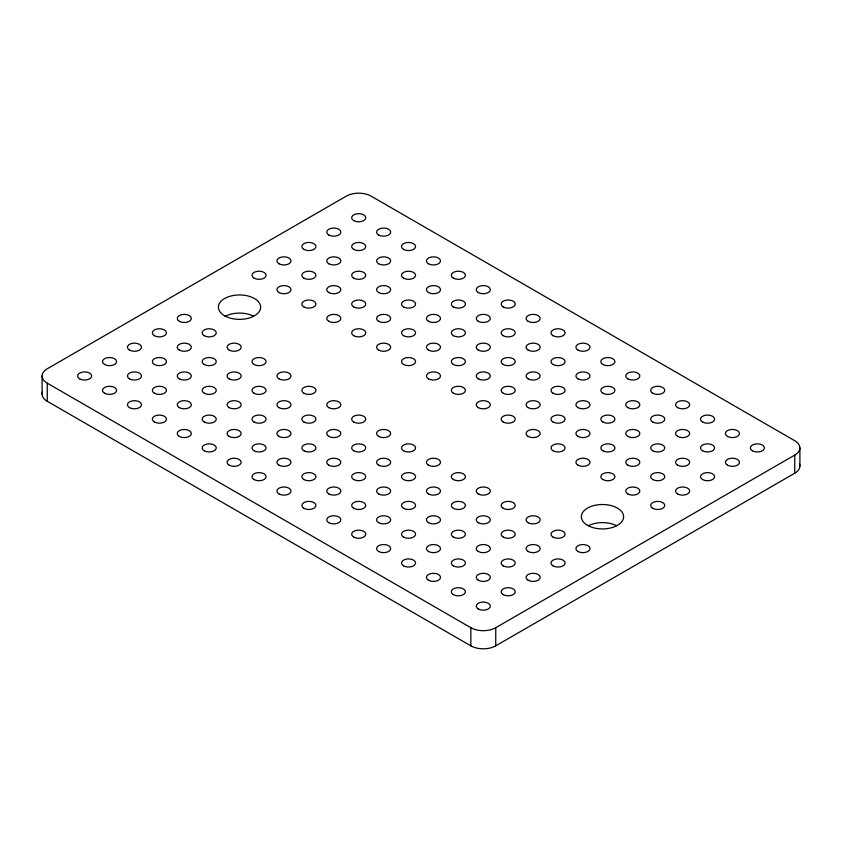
<?xml version="1.0" encoding="UTF-8"?>
<svg xmlns="http://www.w3.org/2000/svg" width="842" height="842" viewBox="0 0 842 842"><rect width="100%" height="100%" fill="white"/><g stroke="black" fill="none" stroke-linecap="round" stroke-linejoin="round"><path stroke-width="1.26" d="M47.257 383.173L470.836 627.711A17.619 10.167 0 0 0 495.749 627.711L794.743 455.09A17.619 10.167 0 0 0 794.743 440.713L371.164 196.165A17.619 10.167 0 0 0 346.251 196.165L47.257 368.785A17.619 10.167 0 0 0 47.257 383.173L47.257 401.287L470.836 645.835A17.619 10.167 0 0 0 495.749 645.835L794.743 473.215A17.619 10.167 0 0 0 799.563 464.037M799.9 447.902L799.9 466.026M794.743 455.09L794.743 473.215M495.749 627.711L495.749 645.835M470.836 627.711L470.836 645.835M42.1 375.974L42.1 394.098M47.257 401.287A17.619 10.167 0 0 1 42.437 392.119M225.551 316.129A21.145 12.209 0 0 1 253.495 316.129M588.505 525.671A21.145 12.209 0 0 1 616.449 525.671M224.572 315.792A21.145 12.209 0 0 0 259.946 310.319A21.145 12.209 0 0 0 234.055 295.374A21.145 12.209 0 0 0 224.572 315.792M587.527 525.345A21.145 12.209 0 0 0 622.901 519.872A21.145 12.209 0 0 0 596.999 504.926A21.145 12.209 0 0 0 587.527 525.345M79.653 378.847A7.052 4.073 0 0 0 91.441 377.027A7.052 4.073 0 0 0 82.811 372.048A7.052 4.073 0 0 0 79.653 378.847M104.566 364.47A7.052 4.073 0 0 0 116.354 362.639A7.052 4.073 0 0 0 107.723 357.661A7.052 4.073 0 0 0 104.566 364.47M129.479 350.083A7.052 4.073 0 0 0 141.277 348.262A7.052 4.073 0 0 0 132.647 343.273A7.052 4.073 0 0 0 129.479 350.083M154.402 335.695A7.052 4.073 0 0 0 166.19 333.874A7.052 4.073 0 0 0 157.559 328.885A7.052 4.073 0 0 0 154.402 335.695M179.314 321.307A7.052 4.073 0 0 0 191.102 319.486A7.052 4.073 0 0 0 182.472 314.508A7.052 4.073 0 0 0 179.314 321.307M104.566 393.235A7.052 4.073 0 0 0 116.354 391.414A7.052 4.073 0 0 0 107.723 386.425A7.052 4.073 0 0 0 104.566 393.235M129.479 378.847A7.052 4.073 0 0 0 141.277 377.027A7.052 4.073 0 0 0 132.647 372.048A7.052 4.073 0 0 0 129.479 378.847M154.402 364.47A7.052 4.073 0 0 0 166.19 362.639A7.052 4.073 0 0 0 157.559 357.661A7.052 4.073 0 0 0 154.402 364.47M179.314 350.083A7.052 4.073 0 0 0 191.102 348.262A7.052 4.073 0 0 0 182.472 343.273A7.052 4.073 0 0 0 179.314 350.083M204.227 335.695A7.052 4.073 0 0 0 216.026 333.874A7.052 4.073 0 0 0 207.395 328.885A7.052 4.073 0 0 0 204.227 335.695M129.479 407.623A7.052 4.073 0 0 0 141.277 405.802A7.052 4.073 0 0 0 132.647 400.813A7.052 4.073 0 0 0 129.479 407.623M154.402 393.235A7.052 4.073 0 0 0 166.19 391.414A7.052 4.073 0 0 0 157.559 386.425A7.052 4.073 0 0 0 154.402 393.235M179.314 378.847A7.052 4.073 0 0 0 191.102 377.027A7.052 4.073 0 0 0 182.472 372.048A7.052 4.073 0 0 0 179.314 378.847M204.227 364.47A7.052 4.073 0 0 0 216.026 362.639A7.052 4.073 0 0 0 207.395 357.661A7.052 4.073 0 0 0 204.227 364.47M229.15 350.083A7.052 4.073 0 0 0 240.938 348.262A7.052 4.073 0 0 0 232.308 343.273A7.052 4.073 0 0 0 229.15 350.083M154.402 422.01A7.052 4.073 0 0 0 166.19 420.179A7.052 4.073 0 0 0 157.559 415.201A7.052 4.073 0 0 0 154.402 422.01M179.314 407.623A7.052 4.073 0 0 0 191.102 405.802A7.052 4.073 0 0 0 182.472 400.813A7.052 4.073 0 0 0 179.314 407.623M204.227 393.235A7.052 4.073 0 0 0 216.026 391.414A7.052 4.073 0 0 0 207.395 386.425A7.052 4.073 0 0 0 204.227 393.235M229.15 378.847A7.052 4.073 0 0 0 240.938 377.027A7.052 4.073 0 0 0 232.308 372.048A7.052 4.073 0 0 0 229.15 378.847M254.063 364.47A7.052 4.073 0 0 0 265.851 362.639A7.052 4.073 0 0 0 257.22 357.661A7.052 4.073 0 0 0 254.063 364.47M179.314 436.398A7.052 4.073 0 0 0 191.102 434.567A7.052 4.073 0 0 0 182.472 429.588A7.052 4.073 0 0 0 179.314 436.398M204.227 422.01A7.052 4.073 0 0 0 216.026 420.179A7.052 4.073 0 0 0 207.395 415.201A7.052 4.073 0 0 0 204.227 422.01M229.15 407.623A7.052 4.073 0 0 0 240.938 405.802A7.052 4.073 0 0 0 232.308 400.813A7.052 4.073 0 0 0 229.15 407.623M254.063 393.235A7.052 4.073 0 0 0 265.851 391.414A7.052 4.073 0 0 0 257.22 386.425A7.052 4.073 0 0 0 254.063 393.235M278.976 378.847A7.052 4.073 0 0 0 290.774 377.027A7.052 4.073 0 0 0 282.133 372.048A7.052 4.073 0 0 0 278.976 378.847M204.227 450.775A7.052 4.073 0 0 0 216.026 448.954A7.052 4.073 0 0 0 207.395 443.976A7.052 4.073 0 0 0 204.227 450.775M229.15 436.398A7.052 4.073 0 0 0 240.938 434.567A7.052 4.073 0 0 0 232.308 429.588A7.052 4.073 0 0 0 229.15 436.398M254.063 422.01A7.052 4.073 0 0 0 265.851 420.179A7.052 4.073 0 0 0 257.22 415.201A7.052 4.073 0 0 0 254.063 422.01M278.976 407.623A7.052 4.073 0 0 0 290.774 405.802A7.052 4.073 0 0 0 282.133 400.813A7.052 4.073 0 0 0 278.976 407.623M303.899 393.235A7.052 4.073 0 0 0 315.687 391.414A7.052 4.073 0 0 0 307.056 386.425A7.052 4.073 0 0 0 303.899 393.235M229.15 465.163A7.052 4.073 0 0 0 240.938 463.342A7.052 4.073 0 0 0 232.308 458.353A7.052 4.073 0 0 0 229.15 465.163M254.063 450.775A7.052 4.073 0 0 0 265.851 448.954A7.052 4.073 0 0 0 257.22 443.976A7.052 4.073 0 0 0 254.063 450.775M278.976 436.398A7.052 4.073 0 0 0 290.774 434.567A7.052 4.073 0 0 0 282.133 429.588A7.052 4.073 0 0 0 278.976 436.398M303.899 422.01A7.052 4.073 0 0 0 315.687 420.179A7.052 4.073 0 0 0 307.056 415.201A7.052 4.073 0 0 0 303.899 422.01M328.812 407.623A7.052 4.073 0 0 0 340.6 405.802A7.052 4.073 0 0 0 331.969 400.813A7.052 4.073 0 0 0 328.812 407.623M254.063 479.551A7.052 4.073 0 0 0 265.851 477.719A7.052 4.073 0 0 0 257.22 472.741A7.052 4.073 0 0 0 254.063 479.551M278.976 465.163A7.052 4.073 0 0 0 290.774 463.342A7.052 4.073 0 0 0 282.133 458.353A7.052 4.073 0 0 0 278.976 465.163M303.899 450.775A7.052 4.073 0 0 0 315.687 448.954A7.052 4.073 0 0 0 307.056 443.976A7.052 4.073 0 0 0 303.899 450.775M328.812 436.398A7.052 4.073 0 0 0 340.6 434.567A7.052 4.073 0 0 0 331.969 429.588A7.052 4.073 0 0 0 328.812 436.398M353.724 422.01A7.052 4.073 0 0 0 365.512 420.179A7.052 4.073 0 0 0 356.882 415.201A7.052 4.073 0 0 0 353.724 422.01M278.976 493.938A7.052 4.073 0 0 0 290.774 492.107A7.052 4.073 0 0 0 282.133 487.129A7.052 4.073 0 0 0 278.976 493.938M303.899 479.551A7.052 4.073 0 0 0 315.687 477.719A7.052 4.073 0 0 0 307.056 472.741A7.052 4.073 0 0 0 303.899 479.551M328.812 465.163A7.052 4.073 0 0 0 340.6 463.342A7.052 4.073 0 0 0 331.969 458.353A7.052 4.073 0 0 0 328.812 465.163M353.724 450.775A7.052 4.073 0 0 0 365.512 448.954A7.052 4.073 0 0 0 356.882 443.976A7.052 4.073 0 0 0 353.724 450.775M378.647 436.398A7.052 4.073 0 0 0 390.435 434.567A7.052 4.073 0 0 0 381.805 429.588A7.052 4.073 0 0 0 378.647 436.398M303.899 508.315A7.052 4.073 0 0 0 315.687 506.495A7.052 4.073 0 0 0 307.056 501.516A7.052 4.073 0 0 0 303.899 508.315M328.812 493.938A7.052 4.073 0 0 0 340.6 492.107A7.052 4.073 0 0 0 331.969 487.129A7.052 4.073 0 0 0 328.812 493.938M353.724 479.551A7.052 4.073 0 0 0 365.512 477.719A7.052 4.073 0 0 0 356.882 472.741A7.052 4.073 0 0 0 353.724 479.551M378.647 465.163A7.052 4.073 0 0 0 390.435 463.342A7.052 4.073 0 0 0 381.805 458.353A7.052 4.073 0 0 0 378.647 465.163M403.56 450.775A7.052 4.073 0 0 0 415.348 448.954A7.052 4.073 0 0 0 406.718 443.976A7.052 4.073 0 0 0 403.56 450.775M328.812 522.703A7.052 4.073 0 0 0 340.6 520.882A7.052 4.073 0 0 0 331.969 515.893A7.052 4.073 0 0 0 328.812 522.703M353.724 508.315A7.052 4.073 0 0 0 365.512 506.495A7.052 4.073 0 0 0 356.882 501.516A7.052 4.073 0 0 0 353.724 508.315M378.647 493.938A7.052 4.073 0 0 0 390.435 492.107A7.052 4.073 0 0 0 381.805 487.129A7.052 4.073 0 0 0 378.647 493.938M403.56 479.551A7.052 4.073 0 0 0 415.348 477.719A7.052 4.073 0 0 0 406.718 472.741A7.052 4.073 0 0 0 403.56 479.551M428.473 465.163A7.052 4.073 0 0 0 440.261 463.342A7.052 4.073 0 0 0 431.63 458.353A7.052 4.073 0 0 0 428.473 465.163M353.724 537.091A7.052 4.073 0 0 0 365.512 535.27A7.052 4.073 0 0 0 356.882 530.281A7.052 4.073 0 0 0 353.724 537.091M378.647 522.703A7.052 4.073 0 0 0 390.435 520.882A7.052 4.073 0 0 0 381.805 515.893A7.052 4.073 0 0 0 378.647 522.703M403.56 508.315A7.052 4.073 0 0 0 415.348 506.495A7.052 4.073 0 0 0 406.718 501.516A7.052 4.073 0 0 0 403.56 508.315M428.473 493.938A7.052 4.073 0 0 0 440.261 492.107A7.052 4.073 0 0 0 431.63 487.129A7.052 4.073 0 0 0 428.473 493.938M453.396 479.551A7.052 4.073 0 0 0 465.184 477.719A7.052 4.073 0 0 0 456.553 472.741A7.052 4.073 0 0 0 453.396 479.551M378.647 551.478A7.052 4.073 0 0 0 390.435 549.647A7.052 4.073 0 0 0 381.805 544.669A7.052 4.073 0 0 0 378.647 551.478M403.56 537.091A7.052 4.073 0 0 0 415.348 535.27A7.052 4.073 0 0 0 406.718 530.281A7.052 4.073 0 0 0 403.56 537.091M428.473 522.703A7.052 4.073 0 0 0 440.261 520.882A7.052 4.073 0 0 0 431.63 515.893A7.052 4.073 0 0 0 428.473 522.703M453.396 508.315A7.052 4.073 0 0 0 465.184 506.495A7.052 4.073 0 0 0 456.553 501.516A7.052 4.073 0 0 0 453.396 508.315M478.309 493.938A7.052 4.073 0 0 0 490.097 492.107A7.052 4.073 0 0 0 481.466 487.129A7.052 4.073 0 0 0 478.309 493.938M403.56 565.856A7.052 4.073 0 0 0 415.348 564.035A7.052 4.073 0 0 0 406.718 559.056A7.052 4.073 0 0 0 403.56 565.856M428.473 551.478A7.052 4.073 0 0 0 440.261 549.647A7.052 4.073 0 0 0 431.63 544.669A7.052 4.073 0 0 0 428.473 551.478M453.396 537.091A7.052 4.073 0 0 0 465.184 535.27A7.052 4.073 0 0 0 456.553 530.281A7.052 4.073 0 0 0 453.396 537.091M478.309 522.703A7.052 4.073 0 0 0 490.097 520.882A7.052 4.073 0 0 0 481.466 515.893A7.052 4.073 0 0 0 478.309 522.703M503.221 508.315A7.052 4.073 0 0 0 515.009 506.495A7.052 4.073 0 0 0 506.379 501.516A7.052 4.073 0 0 0 503.221 508.315M428.473 580.243A7.052 4.073 0 0 0 440.261 578.422A7.052 4.073 0 0 0 431.63 573.434A7.052 4.073 0 0 0 428.473 580.243M453.396 565.856A7.052 4.073 0 0 0 465.184 564.035A7.052 4.073 0 0 0 456.553 559.056A7.052 4.073 0 0 0 453.396 565.856M478.309 551.478A7.052 4.073 0 0 0 490.097 549.647A7.052 4.073 0 0 0 481.466 544.669A7.052 4.073 0 0 0 478.309 551.478M503.221 537.091A7.052 4.073 0 0 0 515.009 535.27A7.052 4.073 0 0 0 506.379 530.281A7.052 4.073 0 0 0 503.221 537.091M528.134 522.703A7.052 4.073 0 0 0 539.933 520.882A7.052 4.073 0 0 0 531.302 515.893A7.052 4.073 0 0 0 528.134 522.703M453.396 594.631A7.052 4.073 0 0 0 465.184 592.81A7.052 4.073 0 0 0 456.553 587.821A7.052 4.073 0 0 0 453.396 594.631M478.309 580.243A7.052 4.073 0 0 0 490.097 578.422A7.052 4.073 0 0 0 481.466 573.434A7.052 4.073 0 0 0 478.309 580.243M503.221 565.856A7.052 4.073 0 0 0 515.009 564.035A7.052 4.073 0 0 0 506.379 559.056A7.052 4.073 0 0 0 503.221 565.856M528.134 551.478A7.052 4.073 0 0 0 539.933 549.647A7.052 4.073 0 0 0 531.302 544.669A7.052 4.073 0 0 0 528.134 551.478M553.057 537.091A7.052 4.073 0 0 0 564.845 535.27A7.052 4.073 0 0 0 556.215 530.281A7.052 4.073 0 0 0 553.057 537.091M478.309 609.019A7.052 4.073 0 0 0 490.097 607.187A7.052 4.073 0 0 0 481.466 602.209A7.052 4.073 0 0 0 478.309 609.019M503.221 594.631A7.052 4.073 0 0 0 515.009 592.81A7.052 4.073 0 0 0 506.379 587.821A7.052 4.073 0 0 0 503.221 594.631M528.134 580.243A7.052 4.073 0 0 0 539.933 578.422A7.052 4.073 0 0 0 531.302 573.434A7.052 4.073 0 0 0 528.134 580.243M553.057 565.856A7.052 4.073 0 0 0 564.845 564.035A7.052 4.073 0 0 0 556.215 559.056A7.052 4.073 0 0 0 553.057 565.856M577.97 551.478A7.052 4.073 0 0 0 589.758 549.647A7.052 4.073 0 0 0 581.127 544.669A7.052 4.073 0 0 0 577.97 551.478M254.063 278.155A7.052 4.073 0 0 0 265.851 276.334A7.052 4.073 0 0 0 257.22 271.345A7.052 4.073 0 0 0 254.063 278.155M278.976 263.767A7.052 4.073 0 0 0 290.774 261.946A7.052 4.073 0 0 0 282.133 256.968A7.052 4.073 0 0 0 278.976 263.767M303.899 249.39A7.052 4.073 0 0 0 315.687 247.559A7.052 4.073 0 0 0 307.056 242.58A7.052 4.073 0 0 0 303.899 249.39M328.812 235.002A7.052 4.073 0 0 0 340.6 233.181A7.052 4.073 0 0 0 331.969 228.193A7.052 4.073 0 0 0 328.812 235.002M353.724 220.615A7.052 4.073 0 0 0 365.512 218.794A7.052 4.073 0 0 0 356.882 213.805A7.052 4.073 0 0 0 353.724 220.615M278.976 292.542A7.052 4.073 0 0 0 290.774 290.722A7.052 4.073 0 0 0 282.133 285.733A7.052 4.073 0 0 0 278.976 292.542M303.899 278.155A7.052 4.073 0 0 0 315.687 276.334A7.052 4.073 0 0 0 307.056 271.345A7.052 4.073 0 0 0 303.899 278.155M328.812 263.767A7.052 4.073 0 0 0 340.6 261.946A7.052 4.073 0 0 0 331.969 256.968A7.052 4.073 0 0 0 328.812 263.767M353.724 249.39A7.052 4.073 0 0 0 365.512 247.559A7.052 4.073 0 0 0 356.882 242.58A7.052 4.073 0 0 0 353.724 249.39M378.647 235.002A7.052 4.073 0 0 0 390.435 233.181A7.052 4.073 0 0 0 381.805 228.193A7.052 4.073 0 0 0 378.647 235.002M303.899 306.93A7.052 4.073 0 0 0 315.687 305.099A7.052 4.073 0 0 0 307.056 300.12A7.052 4.073 0 0 0 303.899 306.93M328.812 292.542A7.052 4.073 0 0 0 340.6 290.722A7.052 4.073 0 0 0 331.969 285.733A7.052 4.073 0 0 0 328.812 292.542M353.724 278.155A7.052 4.073 0 0 0 365.512 276.334A7.052 4.073 0 0 0 356.882 271.345A7.052 4.073 0 0 0 353.724 278.155M378.647 263.767A7.052 4.073 0 0 0 390.435 261.946A7.052 4.073 0 0 0 381.805 256.968A7.052 4.073 0 0 0 378.647 263.767M403.56 249.39A7.052 4.073 0 0 0 415.348 247.559A7.052 4.073 0 0 0 406.718 242.58A7.052 4.073 0 0 0 403.56 249.39M328.812 321.307A7.052 4.073 0 0 0 340.6 319.486A7.052 4.073 0 0 0 331.969 314.508A7.052 4.073 0 0 0 328.812 321.307M353.724 306.93A7.052 4.073 0 0 0 365.512 305.099A7.052 4.073 0 0 0 356.882 300.12A7.052 4.073 0 0 0 353.724 306.93M378.647 292.542A7.052 4.073 0 0 0 390.435 290.722A7.052 4.073 0 0 0 381.805 285.733A7.052 4.073 0 0 0 378.647 292.542M403.56 278.155A7.052 4.073 0 0 0 415.348 276.334A7.052 4.073 0 0 0 406.718 271.345A7.052 4.073 0 0 0 403.56 278.155M428.473 263.767A7.052 4.073 0 0 0 440.261 261.946A7.052 4.073 0 0 0 431.63 256.968A7.052 4.073 0 0 0 428.473 263.767M353.724 335.695A7.052 4.073 0 0 0 365.512 333.874A7.052 4.073 0 0 0 356.882 328.885A7.052 4.073 0 0 0 353.724 335.695M378.647 321.307A7.052 4.073 0 0 0 390.435 319.486A7.052 4.073 0 0 0 381.805 314.508A7.052 4.073 0 0 0 378.647 321.307M403.56 306.93A7.052 4.073 0 0 0 415.348 305.099A7.052 4.073 0 0 0 406.718 300.12A7.052 4.073 0 0 0 403.56 306.93M428.473 292.542A7.052 4.073 0 0 0 440.261 290.722A7.052 4.073 0 0 0 431.63 285.733A7.052 4.073 0 0 0 428.473 292.542M453.396 278.155A7.052 4.073 0 0 0 465.184 276.334A7.052 4.073 0 0 0 456.553 271.345A7.052 4.073 0 0 0 453.396 278.155M378.647 350.083A7.052 4.073 0 0 0 390.435 348.262A7.052 4.073 0 0 0 381.805 343.273A7.052 4.073 0 0 0 378.647 350.083M403.56 335.695A7.052 4.073 0 0 0 415.348 333.874A7.052 4.073 0 0 0 406.718 328.885A7.052 4.073 0 0 0 403.56 335.695M428.473 321.307A7.052 4.073 0 0 0 440.261 319.486A7.052 4.073 0 0 0 431.63 314.508A7.052 4.073 0 0 0 428.473 321.307M453.396 306.93A7.052 4.073 0 0 0 465.184 305.099A7.052 4.073 0 0 0 456.553 300.12A7.052 4.073 0 0 0 453.396 306.93M478.309 292.542A7.052 4.073 0 0 0 490.097 290.722A7.052 4.073 0 0 0 481.466 285.733A7.052 4.073 0 0 0 478.309 292.542M403.56 364.47A7.052 4.073 0 0 0 415.348 362.639A7.052 4.073 0 0 0 406.718 357.661A7.052 4.073 0 0 0 403.56 364.47M428.473 350.083A7.052 4.073 0 0 0 440.261 348.262A7.052 4.073 0 0 0 431.63 343.273A7.052 4.073 0 0 0 428.473 350.083M453.396 335.695A7.052 4.073 0 0 0 465.184 333.874A7.052 4.073 0 0 0 456.553 328.885A7.052 4.073 0 0 0 453.396 335.695M478.309 321.307A7.052 4.073 0 0 0 490.097 319.486A7.052 4.073 0 0 0 481.466 314.508A7.052 4.073 0 0 0 478.309 321.307M503.221 306.93A7.052 4.073 0 0 0 515.009 305.099A7.052 4.073 0 0 0 506.379 300.12A7.052 4.073 0 0 0 503.221 306.93M428.473 378.847A7.052 4.073 0 0 0 440.261 377.027A7.052 4.073 0 0 0 431.63 372.048A7.052 4.073 0 0 0 428.473 378.847M453.396 364.47A7.052 4.073 0 0 0 465.184 362.639A7.052 4.073 0 0 0 456.553 357.661A7.052 4.073 0 0 0 453.396 364.47M478.309 350.083A7.052 4.073 0 0 0 490.097 348.262A7.052 4.073 0 0 0 481.466 343.273A7.052 4.073 0 0 0 478.309 350.083M503.221 335.695A7.052 4.073 0 0 0 515.009 333.874A7.052 4.073 0 0 0 506.379 328.885A7.052 4.073 0 0 0 503.221 335.695M528.134 321.307A7.052 4.073 0 0 0 539.933 319.486A7.052 4.073 0 0 0 531.302 314.508A7.052 4.073 0 0 0 528.134 321.307M453.396 393.235A7.052 4.073 0 0 0 465.184 391.414A7.052 4.073 0 0 0 456.553 386.425A7.052 4.073 0 0 0 453.396 393.235M478.309 378.847A7.052 4.073 0 0 0 490.097 377.027A7.052 4.073 0 0 0 481.466 372.048A7.052 4.073 0 0 0 478.309 378.847M503.221 364.47A7.052 4.073 0 0 0 515.009 362.639A7.052 4.073 0 0 0 506.379 357.661A7.052 4.073 0 0 0 503.221 364.47M528.134 350.083A7.052 4.073 0 0 0 539.933 348.262A7.052 4.073 0 0 0 531.302 343.273A7.052 4.073 0 0 0 528.134 350.083M553.057 335.695A7.052 4.073 0 0 0 564.845 333.874A7.052 4.073 0 0 0 556.215 328.885A7.052 4.073 0 0 0 553.057 335.695M478.309 407.623A7.052 4.073 0 0 0 490.097 405.802A7.052 4.073 0 0 0 481.466 400.813A7.052 4.073 0 0 0 478.309 407.623M503.221 393.235A7.052 4.073 0 0 0 515.009 391.414A7.052 4.073 0 0 0 506.379 386.425A7.052 4.073 0 0 0 503.221 393.235M528.134 378.847A7.052 4.073 0 0 0 539.933 377.027A7.052 4.073 0 0 0 531.302 372.048A7.052 4.073 0 0 0 528.134 378.847M553.057 364.47A7.052 4.073 0 0 0 564.845 362.639A7.052 4.073 0 0 0 556.215 357.661A7.052 4.073 0 0 0 553.057 364.47M577.97 350.083A7.052 4.073 0 0 0 589.758 348.262A7.052 4.073 0 0 0 581.127 343.273A7.052 4.073 0 0 0 577.97 350.083M503.221 422.01A7.052 4.073 0 0 0 515.009 420.179A7.052 4.073 0 0 0 506.379 415.201A7.052 4.073 0 0 0 503.221 422.01M528.134 407.623A7.052 4.073 0 0 0 539.933 405.802A7.052 4.073 0 0 0 531.302 400.813A7.052 4.073 0 0 0 528.134 407.623M553.057 393.235A7.052 4.073 0 0 0 564.845 391.414A7.052 4.073 0 0 0 556.215 386.425A7.052 4.073 0 0 0 553.057 393.235M577.97 378.847A7.052 4.073 0 0 0 589.758 377.027A7.052 4.073 0 0 0 581.127 372.048A7.052 4.073 0 0 0 577.97 378.847M602.883 364.47A7.052 4.073 0 0 0 614.681 362.639A7.052 4.073 0 0 0 606.051 357.661A7.052 4.073 0 0 0 602.883 364.47M528.134 436.398A7.052 4.073 0 0 0 539.933 434.567A7.052 4.073 0 0 0 531.302 429.588A7.052 4.073 0 0 0 528.134 436.398M553.057 422.01A7.052 4.073 0 0 0 564.845 420.179A7.052 4.073 0 0 0 556.215 415.201A7.052 4.073 0 0 0 553.057 422.01M577.97 407.623A7.052 4.073 0 0 0 589.758 405.802A7.052 4.073 0 0 0 581.127 400.813A7.052 4.073 0 0 0 577.97 407.623M602.883 393.235A7.052 4.073 0 0 0 614.681 391.414A7.052 4.073 0 0 0 606.051 386.425A7.052 4.073 0 0 0 602.883 393.235M627.806 378.847A7.052 4.073 0 0 0 639.594 377.027A7.052 4.073 0 0 0 630.963 372.048A7.052 4.073 0 0 0 627.806 378.847M553.057 450.775A7.052 4.073 0 0 0 564.845 448.954A7.052 4.073 0 0 0 556.215 443.976A7.052 4.073 0 0 0 553.057 450.775M577.97 436.398A7.052 4.073 0 0 0 589.758 434.567A7.052 4.073 0 0 0 581.127 429.588A7.052 4.073 0 0 0 577.97 436.398M602.883 422.01A7.052 4.073 0 0 0 614.681 420.179A7.052 4.073 0 0 0 606.051 415.201A7.052 4.073 0 0 0 602.883 422.01M627.806 407.623A7.052 4.073 0 0 0 639.594 405.802A7.052 4.073 0 0 0 630.963 400.813A7.052 4.073 0 0 0 627.806 407.623M652.718 393.235A7.052 4.073 0 0 0 664.506 391.414A7.052 4.073 0 0 0 655.876 386.425A7.052 4.073 0 0 0 652.718 393.235M577.97 465.163A7.052 4.073 0 0 0 589.758 463.342A7.052 4.073 0 0 0 581.127 458.353A7.052 4.073 0 0 0 577.97 465.163M602.883 450.775A7.052 4.073 0 0 0 614.681 448.954A7.052 4.073 0 0 0 606.051 443.976A7.052 4.073 0 0 0 602.883 450.775M627.806 436.398A7.052 4.073 0 0 0 639.594 434.567A7.052 4.073 0 0 0 630.963 429.588A7.052 4.073 0 0 0 627.806 436.398M652.718 422.01A7.052 4.073 0 0 0 664.506 420.179A7.052 4.073 0 0 0 655.876 415.201A7.052 4.073 0 0 0 652.718 422.01M677.631 407.623A7.052 4.073 0 0 0 689.43 405.802A7.052 4.073 0 0 0 680.789 400.813A7.052 4.073 0 0 0 677.631 407.623M602.883 479.551A7.052 4.073 0 0 0 614.681 477.719A7.052 4.073 0 0 0 606.051 472.741A7.052 4.073 0 0 0 602.883 479.551M627.806 465.163A7.052 4.073 0 0 0 639.594 463.342A7.052 4.073 0 0 0 630.963 458.353A7.052 4.073 0 0 0 627.806 465.163M652.718 450.775A7.052 4.073 0 0 0 664.506 448.954A7.052 4.073 0 0 0 655.876 443.976A7.052 4.073 0 0 0 652.718 450.775M677.631 436.398A7.052 4.073 0 0 0 689.43 434.567A7.052 4.073 0 0 0 680.789 429.588A7.052 4.073 0 0 0 677.631 436.398M702.554 422.01A7.052 4.073 0 0 0 714.342 420.179A7.052 4.073 0 0 0 705.712 415.201A7.052 4.073 0 0 0 702.554 422.01M627.806 493.938A7.052 4.073 0 0 0 639.594 492.107A7.052 4.073 0 0 0 630.963 487.129A7.052 4.073 0 0 0 627.806 493.938M652.718 479.551A7.052 4.073 0 0 0 664.506 477.719A7.052 4.073 0 0 0 655.876 472.741A7.052 4.073 0 0 0 652.718 479.551M677.631 465.163A7.052 4.073 0 0 0 689.43 463.342A7.052 4.073 0 0 0 680.789 458.353A7.052 4.073 0 0 0 677.631 465.163M702.554 450.775A7.052 4.073 0 0 0 714.342 448.954A7.052 4.073 0 0 0 705.712 443.976A7.052 4.073 0 0 0 702.554 450.775M727.467 436.398A7.052 4.073 0 0 0 739.255 434.567A7.052 4.073 0 0 0 730.624 429.588A7.052 4.073 0 0 0 727.467 436.398M652.718 508.315A7.052 4.073 0 0 0 664.506 506.495A7.052 4.073 0 0 0 655.876 501.516A7.052 4.073 0 0 0 652.718 508.315M677.631 493.938A7.052 4.073 0 0 0 689.43 492.107A7.052 4.073 0 0 0 680.789 487.129A7.052 4.073 0 0 0 677.631 493.938M702.554 479.551A7.052 4.073 0 0 0 714.342 477.719A7.052 4.073 0 0 0 705.712 472.741A7.052 4.073 0 0 0 702.554 479.551M727.467 465.163A7.052 4.073 0 0 0 739.255 463.342A7.052 4.073 0 0 0 730.624 458.353A7.052 4.073 0 0 0 727.467 465.163M752.38 450.775A7.052 4.073 0 0 0 764.178 448.954A7.052 4.073 0 0 0 755.537 443.976A7.052 4.073 0 0 0 752.38 450.775"/></g></svg>
